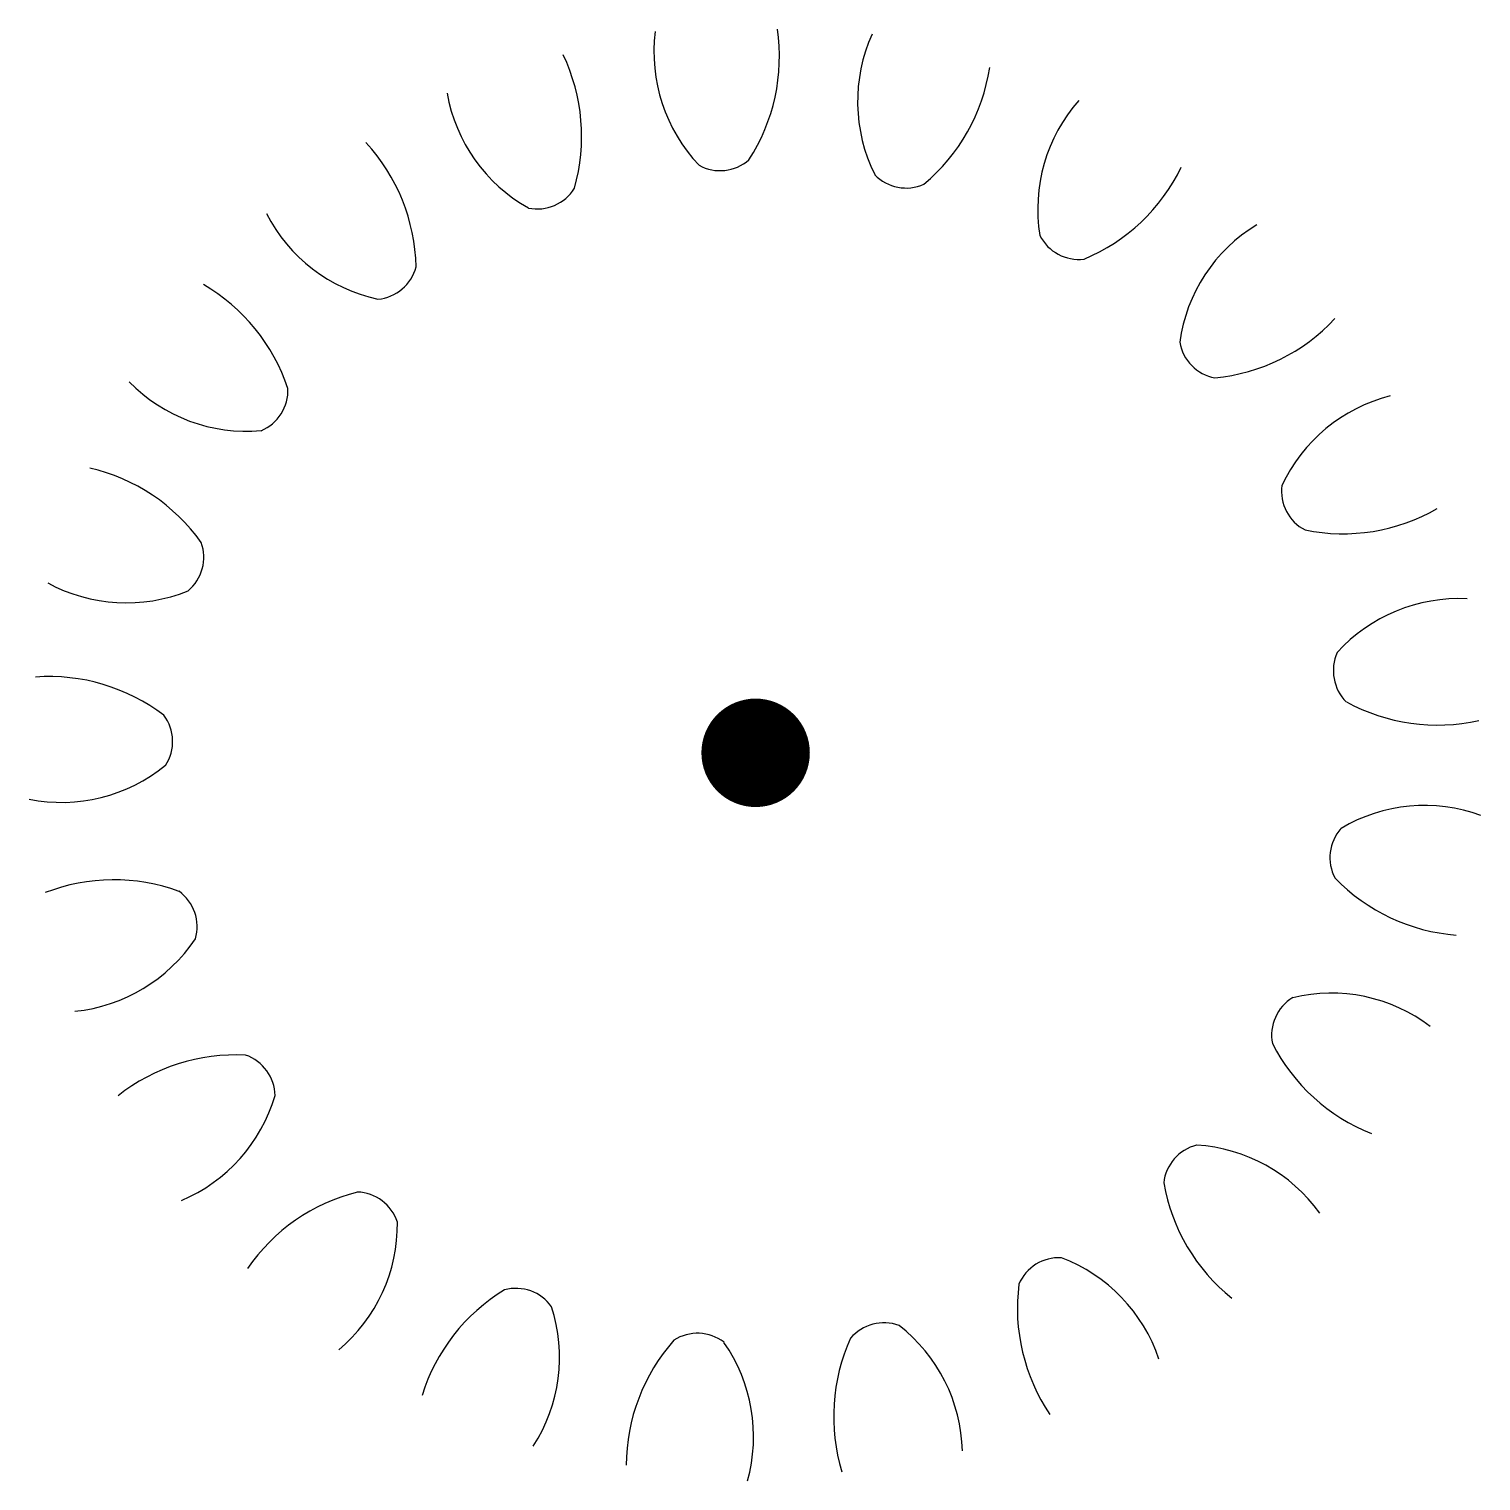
# Model space of a CAD drawing. Extents: x -1 to 0.99, y -1 to 0.99.
import ezdxf

# ---------------------------------------------------------------- set-up
doc = ezdxf.new("R2010")
doc.units = 0
doc.header["$LTSCALE"] = 0.01
doc.header["$MEASUREMENT"] = 0
doc.layers.get('0').update_dxf_attribs({"lineweight": 20})

msp = doc.modelspace()

# ---------------------------------------------------------------- linework, layer by layer
at = {"color": 0, "linetype": 'ByBlock', "lineweight": -2, "const_width": 0.0743}
msp.add_lwpolyline([(-0.039, 0.0007, 1), (0.0353, 0.0007, 1)], format="xyb", close=True, dxfattribs=at)
at = {"color": 0, "linetype": 'ByBlock', "lineweight": -2}
for centre, radius, start, end in [((0.0835, 0.9606), 0.2247, 172.8207, 223.5732), ((-0.2286, 0.9543), 0.2594, 326.9902, 8.4035), ((0.3626, 0.8928), 0.2247, 155.6778, 206.4303), ((-0.4996, 0.8451), 0.2594, 344.133, 25.5464), ((0.0625, 0.9788), 0.2594, 309.8473, 351.2607), ((-0.2032, 0.9431), 0.2247, 189.9636, 240.716), ((0.6094, 0.7457), 0.2247, 138.535, 189.2874), ((-0.7264, 0.6608), 0.2594, 1.2759, 42.6892), ((-0.0504, 0.8583), 0.0601, 241.249, 310.9493), ((0.348, 0.9163), 0.2594, 292.7045, 334.1178), ((0.2045, 0.8345), 0.0601, 224.1061, 293.8064), ((-0.3011, 0.8059), 0.0601, 258.3918, 328.0921), ((-0.4721, 0.8419), 0.2247, 207.1064, 257.8589), ((0.8018, 0.5324), 0.2247, 121.3921, 172.1446), ((0.4411, 0.7367), 0.0601, 206.9633, 276.6635), ((-0.5251, 0.6819), 0.0601, 275.5347, 345.235), ((-0.8888, 0.4179), 0.2594, 18.4188, 59.8321), ((0.6023, 0.7725), 0.2594, 275.5616, 316.9749), ((0.6384, 0.5734), 0.0601, 189.8204, 259.5207), ((-0.6991, 0.6659), 0.2247, 224.2493, 275.0017), ((-0.7027, 0.4974), 0.0601, 292.6775, 2.3778), ((0.9229, 0.2719), 0.2247, 104.2493, 155.0017), ((-0.9724, 0.138), 0.2594, 35.5616, 76.9749), ((0.7788, 0.3592), 0.0601, 172.6775, 242.3778), ((0.803, 0.5602), 0.2594, 258.4188, 299.8321), ((-0.818, 0.2688), 0.0601, 309.8204, 19.5207), ((-0.8642, 0.4308), 0.2247, 241.3921, 292.1446), ((0.9617, -0.0127), 0.2247, 87.1064, 137.8589), ((0.8498, 0.1132), 0.0601, 155.5347, 225.235), ((-0.9698, -0.1542), 0.2594, 52.7045, 94.1178), ((0.9322, 0.2981), 0.2594, 241.2759, 282.6892), ((-0.8607, 0.0163), 0.0601, 326.9633, 36.6635), ((-0.9527, 0.1575), 0.2247, 258.535, 309.2874), ((0.915, -0.2961), 0.2247, 69.9636, 120.716), ((0.8451, -0.1428), 0.0601, 138.3918, 208.0921), ((-0.8811, -0.4326), 0.2594, 69.8473, 111.2607), ((0.9783, 0.0096), 0.2594, 224.133, 265.5464), ((-0.8272, -0.2375), 0.0601, 344.1061, 53.8064), ((-0.9567, -0.1297), 0.2247, 275.6778, 326.4303), ((0.7652, -0.3861), 0.0601, 121.249, 190.9493), ((0.7868, -0.5532), 0.2247, 52.8207, 103.5732), ((0.9374, -0.2797), 0.2594, 206.9902, 248.4035), ((-0.7143, -0.6725), 0.2594, 86.9902, 128.4035), ((-0.7203, -0.4702), 0.0601, 1.249, 70.9493), ((-0.8758, -0.4054), 0.2247, 292.8207, 343.5732), ((0.6171, -0.595), 0.0601, 104.1061, 173.8064), ((0.5885, -0.761), 0.2247, 35.6778, 86.4303), ((0.813, -0.5441), 0.2594, 189.8473, 231.2607), ((-0.4842, -0.8526), 0.2594, 104.133, 145.5464), ((-0.5496, -0.6611), 0.0601, 18.3918, 88.0921), ((-0.7173, -0.6449), 0.2247, 309.9636, 0.716), ((0.414, -0.751), 0.0601, 86.9633, 156.6635), ((0.3377, -0.9012), 0.2247, 18.535, 69.2874), ((-0.2113, -0.9569), 0.2594, 121.2759, 162.6892), ((-0.3302, -0.7931), 0.0601, 35.5347, 105.235), ((0.6162, -0.7601), 0.2594, 172.7045, 214.1178), ((-0.4952, -0.8271), 0.2247, 327.1064, 17.8589), ((-0.0816, -0.8546), 0.0601, 52.6775, 122.3778), ((0.174, -0.8402), 0.0601, 69.8204, 139.5207), ((0.0568, -0.9612), 0.2247, 1.3921, 52.1446), ((0.0803, -0.9761), 0.2594, 138.4188, 179.8321), ((-0.2293, -0.9358), 0.2247, 344.2493, 35.0017), ((0.3645, -0.9085), 0.2594, 155.5616, 196.9749)]:
    msp.add_arc(centre, radius, start, end, dxfattribs=at)

doc.saveas('drawing.dxf')
